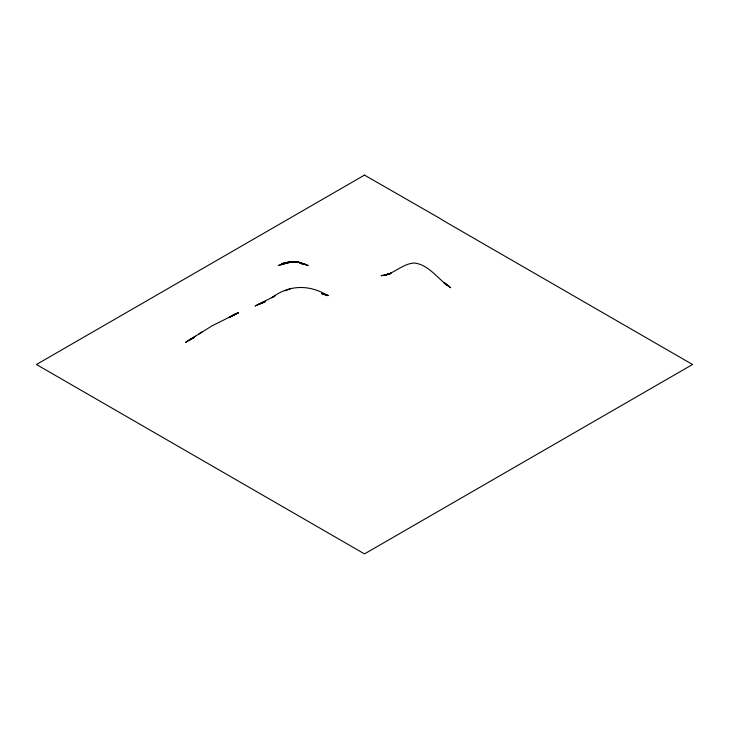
<?xml version="1.0" encoding="UTF-8"?>
<svg xmlns="http://www.w3.org/2000/svg" width="729" height="729" viewBox="0 0 729 729"><rect width="100%" height="100%" fill="white"/><g stroke="black" fill="none" stroke-linecap="round" stroke-linejoin="round"><path stroke-width="1.09" d="M192.174 338.274L185.567 342.393L212.084 325.817L238.574 312.604L229.48 317.261M195.49 336.115L188.875 340.416L193.868 337.873M198.807 333.982L202.115 331.85M231.02 316.34L228.633 317.616L238.583 312.459L230.537 316.696M231.959 315.848L235.267 314.126L231.94 315.757M322.546 293.951L328.059 295.5L321.443 293.523L328.05 295.682C309.625 284.447 289.349 284.456 271.726 297.742L275.024 295.947L255.15 305.998L265.11 301.323L258.476 304.549L265.083 301.815M261.766 303.127L264.609 302.016M284.975 290.816L291.609 288.347M384.347 275.298L390.954 273.211L384.347 275.298C395.018 272.892 403.046 263.725 414.172 263.005C428.151 264.481 436.762 277.576 447.36 285.267L444.043 282.478L450.64 287.709L443.988 283.062M384.347 275.07L387.646 274.25M387.664 274.423L389.869 273.986L381.03 275.726L389.906 274.295M289.404 262.422L281.686 264.335L291.6 261.729L298.225 262.312C292.539 261.219 286.798 261.893 281.658 264.7C287.837 261.647 294.953 260.718 301.533 263.114C293.833 260.171 285.595 262.376 278.36 265.584L288.292 262.476L281.658 263.625L288.301 262.458L281.686 264.053C290.342 260.235 299.874 261.565 308.194 265.547L300.12 263.224M284.975 263.041L289.404 262.568M292.693 262.085L294.89 261.993L291.6 262.085M300.476 263.388L304.904 264.317L299.883 263.151M364.5 175.106L36.45 364.5L364.5 553.894L692.55 364.5L444.845 221.507A71.788 41.444 60 0 1 443.596 220.759L439.04 217.907A66.275 38.263 60 0 0 436.99 216.723L364.5 175.106M294.917 261.866L291.609 261.684L298.234 262.167L294.917 261.866"/></g></svg>
